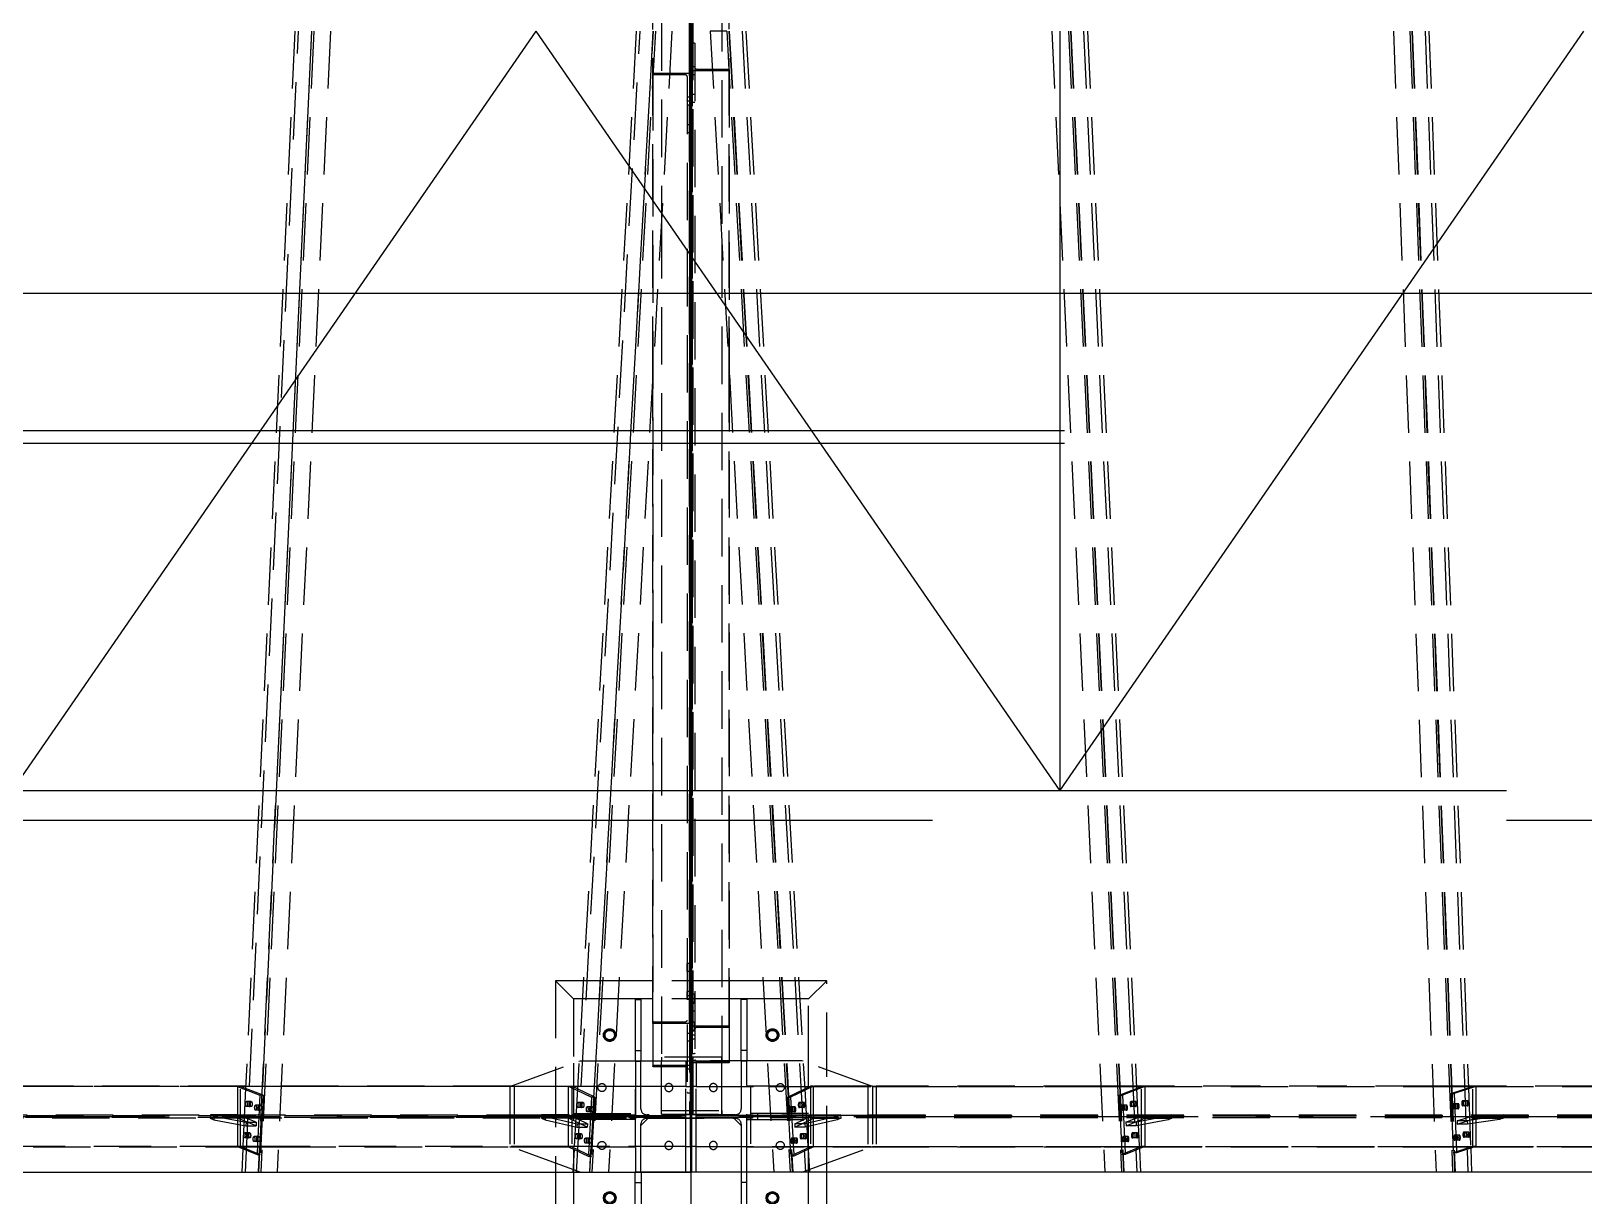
# Model space of a CAD drawing. Header units: millimetres. Extents: x 0 to 42050, y 0 to 29700.
# Drawn here: x 36030.6 to 36459.9, y 21353 to 21675 of the extents above; entities that cross this region are included whole.
import ezdxf

# ---------------------------------------------------------------- set-up
doc = ezdxf.new("R2010")
doc.units = ezdxf.units.MM
doc.header["$LTSCALE"] = 50
for name, pattern in [('CENTER2', [28.575, 19.05, -3.175, 3.175, -3.175]), ('HIDDEN2', [4.7625, 3.175, -1.5875]), ('PHANTOM2', [31.75, 15.875, -3.175, 3.175, -3.175, 3.175, -3.175])]:
    doc.linetypes.add(name, pattern=pattern)
for name, color, linetype in [('ESTRUTURA EXISTENTE', 7, 'Continuous'), ('EXISTENTE', 8, 'PHANTOM2'), ('SDM', 7, 'Continuous'), ('TC1', 8, 'CENTER2'), ('TDM', 2, 'Continuous'), ('TR', 7, 'Continuous')]:
    doc.layers.add(name, color=color, linetype=linetype)
doc.layers.add('HIDDEN', color=8, linetype='HIDDEN2', transparency=0.4)

# ---------------------------------------------------------------- blocks, each defined once
blk = doc.blocks.new('A$C0860f657')
at = {"layer": 'HIDDEN'}
for p, q in [((-8755.3, 3589.7), (-8755.3, -2400.4)), ((-8753.6, 3576.2), (-8753.6, -2383.9)), ((-8747.4, -2400.4), (-8747.4, 3589.7)), ((-8746, -2398.9), (-8746, 3591.2)), ((-8755.3, -2148.4), (-8755.3, 3530.5)), ((-8747.4, -2232.3), (-8747.4, 3446.5)), ((-8645.8, -353), (-8645.8, 3346.5)), ((-8856.9, -353.1), (-8856.9, 1542.6)), ((-8666.3, 1173.4), (-8666.3, 15.9)), ((-8833.3, 1119.6), (-8833.3, 69.8)), ((-9983.4, -2559.3), (-9836.6, 594.7)), ((-9847, 594.7), (-9983, -2327.5)), ((-9801.1, 594.7), (-9947.9, -2559.3)), ((-9946.7, -2559.3), (-9799.9, 594.7)), ((-9794.4, 594.7), (-9941.2, -2559.3)), ((-9748.6, 594.7), (-9895.4, -2559.3)), ((-9068, -2559.3), (-8892.3, 594.7)), ((-8902.7, 594.7), (-9065.5, -2329.1)), ((-8856.8, 594.7), (-9032.5, -2559.3)), ((-9031.3, -2559.3), (-8855.6, 594.7)), ((-8849.9, 594.7), (-9025.6, -2559.3)), ((-8804.1, 594.7), (-8979.7, -2559.3)), ((-8747.4, 562.6), (-8744.2, 562.6)), ((-8741, 560.1), (-8741, -2247.3)), ((-8652.7, 594.7), (-8698.5, 594.7)), ((-8698.5, 594.7), (-8522.9, -2559.3)), ((-8652.7, 594.7), (-8477.1, -2559.3)), ((-8647, 594.7), (-8471.4, -2559.3)), ((-8645.8, 594.7), (-8470.1, -2559.3)), ((-8610.3, 594.7), (-8434.7, -2559.3)), ((-8600, 594.7), (-8437.1, -2329.1)), ((-7754.1, 594.7), (-7607.2, -2559.3)), ((-7708.2, 594.7), (-7561.4, -2559.3)), ((-7702.7, 594.7), (-7555.9, -2559.3)), ((-7701.5, 594.7), (-7554.7, -2559.3)), ((-7666, 594.7), (-7519.2, -2559.3)), ((-7655.7, 594.7), (-7519.6, -2327.5)), ((-6809.7, 594.7), (-6691.6, -2559.3)), ((-6763.9, 594.7), (-6645.8, -2559.3)), ((-6758.6, 594.7), (-6640.4, -2559.3)), ((-6757.3, 594.7), (-6639.2, -2559.3)), ((-6721.9, 594.7), (-6603.7, -2559.3)), ((-6711.5, 594.7), (-6602.1, -2326.1)), ((-8856.9, 478.7), (-8856.9, -2145.9)), ((-8856.9, 478.7), (-8755.3, 478.7)), ((-8768.1, 473.8), (-8853.7, 473.8)), ((-8741, 496.1), (-8755.3, 496.1)), ((-8741, 474.1), (-8755.3, 474.1)), ((-8645.8, 484.7), (-8747.4, 484.7)), ((-8734.6, 489.6), (-8649, 489.6)), ((-8645.8, 487.2), (-8645.8, -353.1)), ((-8761.7, 468.8), (-8761.7, -2338.6)), ((-8747.4, 412.2), (-8761.7, 412.2)), ((-8747.4, 390.2), (-8761.7, 390.2)), ((-8755.3, 400.8), (-8758.5, 400.8)), ((-8747.4, 423.7), (-8755.3, 423.7)), ((-8741, 419), (-8755.3, 419)), ((-8741, 397), (-8755.3, 397)), ((-8747.4, 335.1), (-8761.7, 335.1)), ((-8747.4, 313.1), (-8761.7, 313.1)), ((-8755.3, 279.9), (-8747.4, 279.9)), ((-8747.4, 231.3), (-8755.3, 231.3)), ((-8755.3, 215.7), (-8747.4, 215.7)), ((-8755.3, 118.1), (-8747.4, 118.1)), ((-8833.3, 69.8), (-8833.3, -2241.3)), ((-8755.3, 53.9), (-8747.4, 53.9)), ((-8666.3, 15.9), (-8666.3, -2249.8)), ((-8666.3, 15.9), (-8666.3, -2241.3)), ((-8856.9, -2148.4), (-8856.9, -353.1)), ((-8645.8, -2154.4), (-8645.8, -353)), ((-8645.8, -353.1), (-8645.8, -2154.4)), ((-8755.3, -1723.6), (-8747.4, -1723.6)), ((-8755.3, -1787.9), (-8747.4, -1787.9)), ((-8755.3, -1832.4), (-8747.4, -1832.4)), ((-8755.3, -1885.4), (-8747.4, -1885.4)), ((-8755.3, -1896.6), (-8747.4, -1896.6)), ((-8747.4, -1901), (-8755.3, -1901)), ((-8755.3, -1949.6), (-8747.4, -1949.6)), ((-8755.3, -1982.8), (-8761.7, -1982.8)), ((-8755.3, -2004.8), (-8761.7, -2004.8)), ((-8747.4, -1982.8), (-8755.3, -1982.8)), ((-8755.3, -1994.2), (-8747.4, -1994.2)), ((-8747.4, -2004.8), (-8755.3, -2004.8)), ((-8755.3, -2016.2), (-8747.4, -2016.2)), ((-9126.3, -2030.3), (-9076.3, -2080.3)), ((-9048.9, -2030.3), (-9126.3, -2030.3)), ((-9126.3, -2030.3), (-9126.3, -2276.4)), ((-8950.3, -2030.3), (-9048.9, -2030.3)), ((-8856.9, -2030.3), (-8950.3, -2030.3)), ((-8645.8, -2030.3), (-8856.9, -2030.3)), ((-8755.3, -2059.9), (-8761.7, -2059.9)), ((-8755.3, -2058.4), (-8747.4, -2058.4)), ((-8747.4, -2059.9), (-8755.3, -2059.9)), ((-8552.4, -2030.3), (-8645.8, -2030.3)), ((-8453.8, -2030.3), (-8552.4, -2030.3)), ((-8376.3, -2030.3), (-8453.8, -2030.3)), ((-8426.3, -2080.3), (-8376.3, -2030.3)), ((-8376.3, -2276.4), (-8376.3, -2030.3)), ((-9076.3, -2080.3), (-9076.3, -2258.1)), ((-9051.7, -2080.3), (-9076.3, -2080.3)), ((-8953.1, -2080.3), (-9051.7, -2080.3)), ((-8856.9, -2080.3), (-8953.1, -2080.3)), ((-8905.6, -2081.8), (-8889.7, -2081.8)), ((-8905.6, -2081.8), (-8905.6, -2222.8)), ((-8889.7, -2222.8), (-8889.7, -2081.8)), ((-8645.8, -2080.3), (-8856.9, -2080.3)), ((-8755.3, -2081.9), (-8761.7, -2081.9)), ((-8758.5, -2070.5), (-8755.3, -2070.5)), ((-8747.4, -2066.7), (-8755.3, -2066.7)), ((-8747.4, -2081.9), (-8755.3, -2081.9)), ((-8747.4, -2088.7), (-8755.3, -2088.7)), ((-8755.3, -2091.6), (-8741, -2091.6)), ((-8755.3, -2093.4), (-8747.4, -2093.4)), ((-8747.4, -2066.7), (-8741, -2066.7)), ((-8747.4, -2088.7), (-8741, -2088.7)), ((-8549.6, -2080.3), (-8645.8, -2080.3)), ((-8597.1, -2081.8), (-8613, -2081.8)), ((-8613, -2222.8), (-8613, -2081.8)), ((-8597.1, -2081.8), (-8597.1, -2222.8)), ((-8451, -2080.3), (-8549.6, -2080.3)), ((-8426.3, -2080.3), (-8451, -2080.3)), ((-8426.3, -2258.1), (-8426.3, -2080.3)), ((-8856.9, -2148.4), (-8856.9, -2145.9)), ((-8853.7, -2143.5), (-8833.3, -2143.5)), ((-8833.3, -2143.5), (-8768.1, -2143.5)), ((-8755.3, -2113.6), (-8741, -2113.6)), ((-8747.4, -2143.8), (-8755.3, -2143.8)), ((-8747.4, -2143.8), (-8741, -2143.8)), ((-8833.3, -2148.4), (-8856.9, -2148.4)), ((-8856.9, -2148.4), (-8856.9, -2251.3)), ((-8755.3, -2148.4), (-8833.3, -2148.4)), ((-8747.4, -2175.5), (-8761.7, -2175.5)), ((-8747.4, -2165.8), (-8755.3, -2165.8)), ((-8755.3, -2168.7), (-8741, -2168.7)), ((-8747.4, -2154.4), (-8666.3, -2154.4)), ((-8747.4, -2165.8), (-8741, -2165.8)), ((-8747.4, -2179.3), (-8744.2, -2179.3)), ((-8666.3, -2159.3), (-8734.6, -2159.3)), ((-8666.3, -2154.4), (-8645.8, -2154.4)), ((-8649, -2159.3), (-8666.3, -2159.3)), ((-8645.8, -2154.4), (-8645.8, -2156.9)), ((-8645.8, -2156.9), (-8645.8, -2251.3)), ((-8905.6, -2222.8), (-8889.7, -2222.8)), ((-8905.6, -2222.8), (-8905.6, -2251.3)), ((-8889.7, -2251.3), (-8889.7, -2222.8)), ((-8747.4, -2197.5), (-8761.7, -2197.5)), ((-8755.3, -2190.7), (-8741, -2190.7)), ((-8755.3, -2208.7), (-8747.4, -2208.7)), ((-8744.2, -2232.3), (-8747.4, -2232.3)), ((-8597.1, -2222.8), (-8613, -2222.8)), ((-8613, -2251.3), (-8613, -2222.8)), ((-8597.1, -2222.8), (-8597.1, -2251.3)), ((-9252.8, -2322.8), (-9061.2, -2252.6)), ((-9076.3, -2258.1), (-9076.3, -2559.3)), ((-9061.2, -2252.6), (-9057.8, -2251.3)), ((-9057.8, -2251.3), (-8962.6, -2251.3)), ((-8962.6, -2251.3), (-8752.8, -2251.3)), ((-8905.6, -2251.3), (-8905.6, -2252.8)), ((-8905.6, -2252.8), (-8889.7, -2252.8)), ((-8905.3, -2252.8), (-8905.3, -2557.8)), ((-8889.9, -2252.8), (-8905.3, -2252.8)), ((-8889.9, -2384.3), (-8889.9, -2252.8)), ((-8889.7, -2252.8), (-8889.7, -2251.3)), ((-8856.9, -2251.3), (-8856.9, -2265.7)), ((-8856.9, -2263.2), (-8755.3, -2263.2)), ((-8768.1, -2268.1), (-8853.7, -2268.1)), ((-8666.3, -2241.3), (-8833.3, -2241.3)), ((-8833.3, -2241.3), (-8833.3, -2251.3)), ((-8833.3, -2251.3), (-8833.3, -2251.3)), ((-8833.3, -2251.3), (-8666.3, -2251.3)), ((-8833.3, -2398.9), (-8833.3, -2251.3)), ((-8765.5, -2251.3), (-8752.8, -2251.3)), ((-8765.5, -2251.3), (-8765.5, -2322.8)), ((-8747.4, -2252.6), (-8761.7, -2252.6)), ((-8747.4, -2274.6), (-8761.7, -2274.6)), ((-8753.6, -2251.3), (-8753.6, -2251.3)), ((-8752.8, -2322.8), (-8752.8, -2251.3)), ((-8749.8, -2251.3), (-8752.8, -2251.3)), ((-8737.1, -2251.3), (-8749.8, -2251.3)), ((-8749.8, -2322.8), (-8749.8, -2251.3)), ((-8540, -2251.3), (-8749.8, -2251.3)), ((-8645.8, -2257.1), (-8747.4, -2257.1)), ((-8746, -2251.3), (-8746, -2251.3)), ((-8746, -2251.3), (-8746, -2251.3)), ((-8737.1, -2251.3), (-8737.1, -2322.8)), ((-8734.6, -2252.2), (-8649, -2252.2)), ((-8666.3, -2251.3), (-8666.3, -2241.3)), ((-8666.3, -2251.3), (-8666.3, -2249.8)), ((-8666.3, -2398.9), (-8666.3, -2251.3)), ((-8645.8, -2251.3), (-8645.8, -2257.1)), ((-8613, -2252.8), (-8613, -2251.3)), ((-8612.7, -2252.8), (-8613, -2252.8)), ((-8597.3, -2252.8), (-8612.7, -2252.8)), ((-8612.7, -2252.8), (-8612.7, -2384.3)), ((-8597.3, -2557.8), (-8597.3, -2252.8)), ((-8597.1, -2252.8), (-8597.3, -2252.8)), ((-8597.1, -2251.3), (-8597.1, -2252.8)), ((-8444.8, -2251.3), (-8540, -2251.3)), ((-8441.4, -2252.6), (-8444.8, -2251.3)), ((-8444.8, -2251.3), (-8444.8, -2251.3)), ((-8249.8, -2322.8), (-8441.4, -2252.6)), ((-8426.3, -2559.3), (-8426.3, -2258.1)), ((-9126.3, -2276.4), (-9126.3, -2534.2)), ((-8376.3, -2534.2), (-8376.3, -2276.4)), ((-10005.6, -2322.8), (-10802.2, -2322.8)), ((-10005.6, -2322.8), (-10802.2, -2322.8)), ((-9982.7, -2321.8), (-10802.1, -2321.8)), ((-10802.1, -2321.8), (-9982.7, -2321.8)), ((-10005.6, -2322), (-10005.6, -2400.7)), ((-9996.7, -2322), (-10005.6, -2322)), ((-10005.6, -2322), (-9943.7, -2346.7)), ((-9994.8, -2322.8), (-10005.6, -2322.8)), ((-9983, -2327.5), (-9996.7, -2322)), ((-9996.7, -2488.6), (-9996.7, -2322)), ((-9982.8, -2322.8), (-9994.8, -2322.8)), ((-9982.8, -2322.8), (-9994.8, -2322.8)), ((-9983, -2327.5), (-9990.8, -2494.5)), ((-9934.8, -2346.7), (-9983, -2327.5)), ((-9884.4, -2322.8), (-9982.8, -2322.8)), ((-9982.7, -2321.8), (-9884.3, -2321.8)), ((-9943.7, -2346.7), (-9951.3, -2510.2)), ((-9934.8, -2346.7), (-9943.7, -2346.7)), ((-9934.8, -2346.7), (-9942.4, -2510.2)), ((-9934.8, -2346.7), (-9934.8, -2346.7)), ((-9090, -2322.8), (-9884.4, -2322.8)), ((-9252.8, -2322.8), (-9884.4, -2322.8)), ((-9250.1, -2321.8), (-9884.3, -2321.8)), ((-9884.3, -2321.8), (-9252.8, -2321.8)), ((-9252.8, -2321.8), (-9252.8, -2322.8)), ((-9252.8, -2321.8), (-8905.3, -2321.8)), ((-9252.8, -2322.8), (-9252.8, -2322.8)), ((-9252.8, -2322.8), (-9252.8, -2322.8)), ((-9252.8, -2322.8), (-9252.8, -2487.8)), ((-9240.1, -2322.8), (-9240.1, -2487.8)), ((-9090, -2321.7), (-9081, -2321.7)), ((-9090, -2321.7), (-9026.4, -2352)), ((-9090, -2400.7), (-9090, -2321.7)), ((-9078.8, -2322.8), (-9090, -2322.8)), ((-9065.5, -2329.1), (-9081, -2321.7)), ((-9081, -2321.7), (-9081, -2488.9)), ((-9065.2, -2322.8), (-9078.8, -2322.8)), ((-9065.5, -2329.1), (-9074.8, -2496.1)), ((-9017.5, -2352), (-9065.5, -2329.1)), ((-8966.6, -2322.8), (-9065.2, -2322.8)), ((-9026.4, -2352), (-9035.5, -2514.9)), ((-9017.5, -2352), (-9026.6, -2514.9)), ((-9017.5, -2352), (-9026.4, -2352)), ((-9017.5, -2352), (-9017.5, -2352)), ((-8765.5, -2322.8), (-8966.6, -2322.8)), ((-8905.3, -2488.8), (-8905.3, -2321.8)), ((-8765.5, -2322.8), (-8752.8, -2322.8)), ((-8765.5, -2487.8), (-8765.5, -2322.8)), ((-8765.5, -2487.8), (-8765.5, -2322.8)), ((-8755.3, -2341.1), (-8758.5, -2341.1)), ((-8752.8, -2487.8), (-8752.8, -2322.8)), ((-8737.1, -2322.8), (-8749.8, -2322.8)), ((-8749.8, -2487.8), (-8749.8, -2322.8)), ((-8737.1, -2487.8), (-8737.1, -2322.8)), ((-8737.1, -2487.8), (-8737.1, -2322.8)), ((-8737.1, -2322.8), (-8536.1, -2322.8)), ((-8252.5, -2321.8), (-8597.3, -2321.8)), ((-8587.3, -2321.8), (-8587.3, -2488.8)), ((-8536.1, -2322.8), (-8437.5, -2322.8)), ((-8485.1, -2352), (-8437.1, -2329.1)), ((-8485.1, -2352), (-8476.2, -2352)), ((-8485.1, -2352), (-8485.1, -2352)), ((-8485.1, -2352), (-8476.1, -2514.9)), ((-8412.7, -2321.7), (-8476.2, -2352)), ((-8476.2, -2352), (-8467.1, -2514.9)), ((-8437.5, -2322.8), (-8423.9, -2322.8)), ((-8437.1, -2329.1), (-8421.6, -2321.7)), ((-8437.1, -2329.1), (-8427.8, -2496.1)), ((-8423.9, -2322.8), (-8412.7, -2322.8)), ((-8412.7, -2321.7), (-8421.6, -2321.7)), ((-8421.6, -2321.7), (-8421.6, -2488.9)), ((-8412.7, -2400.7), (-8412.7, -2321.7)), ((-8412.7, -2322.8), (-7618.3, -2322.8)), ((-8262.5, -2322.8), (-8262.5, -2487.8)), ((-8249.8, -2321.8), (-8252.5, -2321.8)), ((-8249.8, -2321.8), (-8239.8, -2321.8)), ((-8249.8, -2322.8), (-8249.8, -2321.8)), ((-8249.8, -2322.8), (-8249.8, -2322.8)), ((-8249.8, -2322.8), (-7618.3, -2322.8)), ((-8249.8, -2322.8), (-8249.8, -2487.8)), ((-8239.8, -2321.8), (-8239.8, -2322.8)), ((-7618.3, -2321.8), (-8239.8, -2321.8)), ((-8239.8, -2322.8), (-8239.8, -2487.8)), ((-7519.9, -2321.8), (-7618.3, -2321.8)), ((-7618.3, -2322.8), (-7519.9, -2322.8)), ((-7567.9, -2346.7), (-7519.6, -2327.5)), ((-7567.9, -2346.7), (-7558.9, -2346.7)), ((-7567.9, -2346.7), (-7567.9, -2346.7)), ((-7567.9, -2346.7), (-7560.2, -2510.2)), ((-7497, -2322), (-7558.9, -2346.7)), ((-7558.9, -2346.7), (-7551.3, -2510.2)), ((-6700.5, -2321.8), (-7519.9, -2321.8)), ((-7519.9, -2322.8), (-7507.8, -2322.8)), ((-7519.9, -2322.8), (-7507.8, -2322.8)), ((-7519.6, -2327.5), (-7505.9, -2322)), ((-7519.6, -2327.5), (-7511.9, -2494.5)), ((-7507.8, -2322.8), (-7497, -2322.8)), ((-7505.9, -2322), (-7497, -2322)), ((-7505.9, -2488.6), (-7505.9, -2322)), ((-7497, -2322), (-7497, -2400.7)), ((-7497, -2322.8), (-6700.4, -2322.8)), ((-7497, -2322.8), (-6700.4, -2322.8)), ((-6602.3, -2321.8), (-6700.5, -2321.8)), ((-6700.4, -2322.8), (-6602.2, -2322.8)), ((-6650.5, -2341.6), (-6602.1, -2326.1)), ((-6650.5, -2341.6), (-6641.5, -2341.6)), ((-6650.5, -2341.6), (-6650.5, -2341.6)), ((-6650.5, -2341.6), (-6644.3, -2505.6)), ((-6581.3, -2322.3), (-6641.5, -2341.6)), ((-6641.5, -2341.6), (-6635.4, -2505.6)), ((-5782.7, -2321.8), (-6602.3, -2321.8)), ((-6602.2, -2322.8), (-6591.8, -2322.8)), ((-6602.2, -2322.8), (-6591.8, -2322.8)), ((-6602.1, -2326.1), (-6590.3, -2322.3)), ((-6602.1, -2326.1), (-6595.9, -2493)), ((-6591.8, -2322.8), (-6581.3, -2322.8)), ((-6590.3, -2322.3), (-6581.3, -2322.3)), ((-6590.3, -2488.3), (-6590.3, -2322.3)), ((-6581.3, -2322.3), (-6581.3, -2400.6)), ((-6581.3, -2322.8), (-5782.6, -2322.8)), ((-6581.3, -2322.8), (-5782.6, -2322.8)), ((-20591.1, -2402.2), (-8765.5, -2402.2)), ((-8920.3, -2401.5), (-20280.8, -2401.5)), ((-10080.4, -2400.7), (-10080.8, -2409.9)), ((-10080.4, -2400.7), (-10070.2, -2404.7)), ((-10005.2, -2400.7), (-10080.4, -2400.7)), ((-10005.2, -2400.7), (-10005.6, -2410.1)), ((-10005.6, -2400.7), (-10005.6, -2426.3)), ((-9953.6, -2421.3), (-10005.2, -2400.7)), ((-9972, -2364), (-9980.9, -2364)), ((-9972, -2378), (-9980.9, -2378)), ((-9967.2, -2364), (-9972, -2364)), ((-9967.2, -2378), (-9972, -2378)), ((-9946.6, -2374.1), (-9955.5, -2374.1)), ((-9946.6, -2388.1), (-9955.5, -2388.1)), ((-9941.8, -2374.1), (-9946.6, -2374.1)), ((-9941.8, -2388.1), (-9946.6, -2388.1)), ((-9240.1, -2402.1), (-8970, -2402.1)), ((-9164.6, -2400.7), (-9165.1, -2410)), ((-9164.6, -2400.7), (-9154.5, -2405.6)), ((-9089.4, -2400.7), (-9164.6, -2400.7)), ((-9089.4, -2400.7), (-9090, -2410.1)), ((-9090, -2429.5), (-9090, -2400.7)), ((-9038, -2425.3), (-9089.4, -2400.7)), ((-9076.3, -2397.4), (-8905.3, -2397.4)), ((-9054.9, -2366.4), (-9063.8, -2366.4)), ((-9054.9, -2380.4), (-9063.8, -2380.4)), ((-9050.1, -2366.4), (-9054.9, -2366.4)), ((-9050.1, -2380.4), (-9054.9, -2380.4)), ((-9029.6, -2378.5), (-9038.5, -2378.5)), ((-9029.6, -2392.5), (-9038.5, -2392.5)), ((-9024.8, -2378.5), (-9029.6, -2378.5)), ((-9024.8, -2392.5), (-9029.6, -2392.5)), ((-8970, -2402.1), (-8970, -2408.5)), ((-8970, -2402.2), (-8765.5, -2402.2)), ((-8935.3, -2397.4), (-8935.3, -2413.3)), ((-8913.2, -2401.5), (-8920.3, -2401.5)), ((-8920.3, -2401.5), (-8920.3, -2409.1)), ((-8905.3, -2401.5), (-8913.2, -2401.5)), ((-8628.8, -2400.4), (-8873.8, -2400.4)), ((-8833.3, -2388.9), (-8666.3, -2388.9)), ((-8833.3, -2398.9), (-8666.3, -2398.9)), ((-8747.4, -2400.4), (-8755.3, -2400.4)), ((-8753.6, -2383.9), (-8753.6, -2391)), ((-8746, -2383.9), (-8753.6, -2383.9)), ((-8753.6, -2391), (-8753.6, -2398.9)), ((-8746, -2391), (-8746, -2383.9)), ((-8746, -2398.9), (-8746, -2391)), ((-8532.6, -2402.2), (-8737.1, -2402.2)), ((-8737.1, -2402.2), (3088.5, -2402.2)), ((-8666.3, -2388.9), (-8666.3, -2398.9)), ((-8426.3, -2397.4), (-8597.3, -2397.4)), ((-8589.4, -2401.5), (-8597.3, -2401.5)), ((-8582.3, -2401.5), (-8589.4, -2401.5)), ((-8582.3, -2409.1), (-8582.3, -2401.5)), ((3088.5, -2401.5), (-8582.3, -2401.5)), ((-8567.3, -2397.4), (-8567.3, -2413.3)), ((-8532.6, -2402.1), (-8532.6, -2408.5)), ((-8262.5, -2402.1), (-8532.6, -2402.1)), ((-8473, -2378.5), (-8477.8, -2378.5)), ((-8473, -2392.5), (-8477.8, -2392.5)), ((-8464.1, -2378.5), (-8473, -2378.5)), ((-8464.1, -2392.5), (-8473, -2392.5)), ((-8464.6, -2425.3), (-8413.2, -2400.7)), ((-8447.7, -2366.4), (-8452.5, -2366.4)), ((-8447.7, -2380.4), (-8452.5, -2380.4)), ((-8438.8, -2366.4), (-8447.7, -2366.4)), ((-8438.8, -2380.4), (-8447.7, -2380.4)), ((-8413.2, -2400.7), (-8338, -2400.7)), ((-8413.2, -2400.7), (-8412.7, -2410.1)), ((-8412.7, -2429.5), (-8412.7, -2400.7)), ((-8338, -2400.7), (-8348.1, -2405.6)), ((-8338, -2400.7), (-8337.5, -2410)), ((-7556, -2374.1), (-7560.8, -2374.1)), ((-7556, -2388.1), (-7560.8, -2388.1)), ((-7547.1, -2374.1), (-7556, -2374.1)), ((-7547.1, -2388.1), (-7556, -2388.1)), ((-7549, -2421.3), (-7497.4, -2400.7)), ((-7530.6, -2364), (-7535.4, -2364)), ((-7530.6, -2378), (-7535.4, -2378)), ((-7521.7, -2364), (-7530.6, -2364)), ((-7521.7, -2378), (-7530.6, -2378)), ((-7497.4, -2400.7), (-7422.3, -2400.7)), ((-7497.4, -2400.7), (-7497, -2410.1)), ((-7497, -2400.7), (-7497, -2426.3)), ((-7422.3, -2400.7), (-7432.4, -2404.7)), ((-7422.3, -2400.7), (-7421.8, -2409.9)), ((-6639, -2369.9), (-6643.7, -2369.9)), ((-6639, -2383.9), (-6643.7, -2383.9)), ((-6630, -2369.9), (-6639, -2369.9)), ((-6630, -2383.9), (-6639, -2383.9)), ((-6633.5, -2417.2), (-6581.7, -2400.6)), ((-6613.5, -2361.7), (-6618.3, -2361.7)), ((-6613.5, -2375.7), (-6618.3, -2375.7)), ((-6604.6, -2361.7), (-6613.5, -2361.7)), ((-6604.6, -2375.7), (-6613.5, -2375.7)), ((-6516.7, -2403.9), (-6605.3, -2417.2)), ((-6581.7, -2400.6), (-6506.5, -2400.6)), ((-6581.7, -2400.6), (-6581.3, -2410.1)), ((-6581.3, -2400.6), (-6581.3, -2423.1)), ((-6506.5, -2400.6), (-6516.7, -2403.9)), ((-6516.7, -2403.9), (-6516.3, -2413.4)), ((-6506.5, -2400.6), (-6506.2, -2409.8)), ((-8765.5, -2408.4), (-20591.1, -2408.4)), ((-20280.8, -2409.1), (-8920.3, -2409.1)), ((-10080.8, -2409.9), (-10080.8, -2410.1)), ((-10080.8, -2410.1), (-10070.7, -2414.1)), ((-10080.8, -2410.1), (-10080.8, -2410.1)), ((-10005.6, -2410.1), (-10080.8, -2410.1)), ((-10070.2, -2404.7), (-10070.7, -2414.1)), ((-10070.7, -2414.1), (-9982.2, -2430.7)), ((-10070.2, -2404.7), (-9981.8, -2421.3)), ((-9954, -2430.7), (-10005.6, -2410.1)), ((-10005.6, -2426.3), (-10005.6, -2488.6)), ((-9981.8, -2421.3), (-9982.2, -2430.7)), ((-9982.2, -2430.7), (-9954, -2430.7)), ((-9981.8, -2421.3), (-9953.6, -2421.3)), ((-9953.6, -2421.3), (-9954, -2430.7)), ((-8970, -2408.5), (-9240.1, -2408.5)), ((-9165.1, -2410), (-9165.1, -2410.1)), ((-9165.1, -2410.1), (-9155, -2414.9)), ((-9165.1, -2410.1), (-9165.1, -2410.1)), ((-9090, -2410.1), (-9165.1, -2410.1)), ((-9154.5, -2405.6), (-9155, -2414.9)), ((-9155, -2414.9), (-9066.8, -2434.6)), ((-9154.5, -2405.6), (-9066.2, -2425.3)), ((-9038.6, -2434.6), (-9090, -2410.1)), ((-9090, -2488.9), (-9090, -2429.5)), ((-8905.3, -2413.3), (-9076.3, -2413.3)), ((-9066.2, -2425.3), (-9066.8, -2434.6)), ((-9066.8, -2434.6), (-9038.6, -2434.6)), ((-9066.2, -2425.3), (-9038, -2425.3)), ((-9038, -2425.3), (-9038.6, -2434.6)), ((-8920.3, -2409.1), (-8913.2, -2409.1)), ((-8913.2, -2409.1), (-8905.3, -2409.1)), ((-8869.9, -2410.3), (-8889.9, -2430.3)), ((-8889.9, -2557.8), (-8889.9, -2426.4)), ((-8873.8, -2410.3), (-8628.8, -2410.3)), ((-8632.7, -2410.3), (-8869.9, -2410.3)), ((3088.5, -2408.4), (-8737.1, -2408.4)), ((-8612.7, -2430.3), (-8632.7, -2410.3)), ((-8612.7, -2426.4), (-8612.7, -2557.8)), ((-8597.3, -2409.1), (-8589.4, -2409.1)), ((3088.5, -2409.1), (-8597.3, -2409.1)), ((-8597.3, -2413.3), (-8426.3, -2413.3)), ((-8589.4, -2409.1), (-8582.3, -2409.1)), ((-8532.6, -2408.5), (-8262.5, -2408.5)), ((-8464.6, -2425.3), (-8464.1, -2434.6)), ((-8436.4, -2425.3), (-8464.6, -2425.3)), ((-8464.1, -2434.6), (-8412.7, -2410.1)), ((-8435.9, -2434.6), (-8464.1, -2434.6)), ((-8348.1, -2405.6), (-8436.4, -2425.3)), ((-8436.4, -2425.3), (-8435.9, -2434.6)), ((-8347.6, -2414.9), (-8435.9, -2434.6)), ((-8412.7, -2410.1), (-8337.5, -2410.1)), ((-8412.7, -2488.9), (-8412.7, -2429.5)), ((-8348.1, -2405.6), (-8347.6, -2414.9)), ((-8337.5, -2410.1), (-8347.6, -2414.9)), ((-8337.5, -2410), (-8337.5, -2410.1)), ((-8337.5, -2410.1), (-8337.5, -2410.1)), ((-7549, -2421.3), (-7548.6, -2430.7)), ((-7520.8, -2421.3), (-7549, -2421.3)), ((-7548.6, -2430.7), (-7497, -2410.1)), ((-7520.4, -2430.7), (-7548.6, -2430.7)), ((-7432.4, -2404.7), (-7520.8, -2421.3)), ((-7520.8, -2421.3), (-7520.4, -2430.7)), ((-7432, -2414.1), (-7520.4, -2430.7)), ((-7497, -2410.1), (-7421.8, -2410.1)), ((-7497, -2426.3), (-7497, -2488.6)), ((-7432.4, -2404.7), (-7432, -2414.1)), ((-7421.8, -2410.1), (-7432, -2414.1)), ((-7421.8, -2409.9), (-7421.8, -2410.1)), ((-7421.8, -2410.1), (-7421.8, -2410.1)), ((-6633.5, -2417.2), (-6633.1, -2426.7)), ((-6605.3, -2417.2), (-6633.5, -2417.2)), ((-6633.1, -2426.7), (-6581.3, -2410.1)), ((-6604.9, -2426.7), (-6633.1, -2426.7)), ((-6605.3, -2417.2), (-6604.9, -2426.7)), ((-6516.3, -2413.4), (-6604.9, -2426.7)), ((-6581.3, -2410.1), (-6506.2, -2410.1)), ((-6581.3, -2423.1), (-6581.3, -2488.3)), ((-6506.2, -2410.1), (-6516.3, -2413.4)), ((-6506.2, -2409.8), (-6506.2, -2410.1)), ((-6506.2, -2410.1), (-6506.2, -2410.1)), ((-10005.6, -2487.8), (-10808.4, -2487.8)), ((-10808.4, -2488.8), (-10005, -2488.8)), ((-9892.1, -2487.8), (-10005.6, -2487.8)), ((-10005.6, -2488.6), (-9951.3, -2510.2)), ((-10005.6, -2488.6), (-9996.7, -2488.6)), ((-10005, -2488.8), (-9892.1, -2488.8)), ((-9996.7, -2488.6), (-9942.4, -2510.2)), ((-9976, -2450.7), (-9985, -2450.7)), ((-9976, -2464.7), (-9985, -2464.7)), ((-9971.3, -2450.7), (-9976, -2450.7)), ((-9971.3, -2464.7), (-9976, -2464.7)), ((-9950.6, -2460.8), (-9959.6, -2460.8)), ((-9950.6, -2474.8), (-9959.6, -2474.8)), ((-9945.9, -2460.8), (-9950.6, -2460.8)), ((-9945.9, -2474.8), (-9950.6, -2474.8)), ((-9090, -2487.8), (-9892.1, -2487.8)), ((-9892.1, -2488.8), (-9252.8, -2488.8)), ((-9077.9, -2551.9), (-9252.8, -2487.8)), ((-9252.8, -2487.8), (-9252.8, -2487.8)), ((-9252.8, -2487.8), (-9252.8, -2487.8)), ((-9252.8, -2487.8), (-9252.8, -2487.8)), ((-9252.8, -2487.8), (-9252.8, -2488.8)), ((-9252.8, -2488.8), (-9250.1, -2488.8)), ((-9250.1, -2488.8), (-8905.3, -2488.8)), ((-8975.8, -2487.8), (-9090, -2487.8)), ((-9090, -2488.9), (-9035.5, -2514.9)), ((-9081, -2488.9), (-9090, -2488.9)), ((-9081, -2488.9), (-9026.6, -2514.9)), ((-9059.7, -2452.8), (-9068.6, -2452.8)), ((-9059.7, -2466.8), (-9068.6, -2466.8)), ((-9054.9, -2452.8), (-9059.7, -2452.8)), ((-9054.9, -2466.8), (-9059.7, -2466.8)), ((-9034.4, -2464.9), (-9043.4, -2464.9)), ((-9034.4, -2478.9), (-9043.4, -2478.9)), ((-9029.7, -2464.9), (-9034.4, -2464.9)), ((-9029.7, -2478.9), (-9034.4, -2478.9)), ((-8765.5, -2487.8), (-8975.8, -2487.8)), ((-8765.5, -2487.8), (-8752.8, -2487.8)), ((-8765.5, -2559.3), (-8765.5, -2487.8)), ((-8752.8, -2487.8), (-8752.8, -2559.3)), ((-8737.1, -2487.8), (-8749.8, -2487.8)), ((-8749.8, -2487.8), (-8749.8, -2559.3)), ((-8737.1, -2559.3), (-8737.1, -2487.8)), ((-8737.1, -2487.8), (-8526.9, -2487.8)), ((-8587.3, -2488.8), (-8597.3, -2488.8)), ((-8597.3, -2488.8), (-8249.8, -2488.8)), ((-8526.9, -2487.8), (-8412.7, -2487.8)), ((-8421.6, -2488.9), (-8476.1, -2514.9)), ((-8468.2, -2464.9), (-8473, -2464.9)), ((-8468.2, -2478.9), (-8473, -2478.9)), ((-8459.3, -2464.9), (-8468.2, -2464.9)), ((-8459.3, -2478.9), (-8468.2, -2478.9)), ((-8412.7, -2488.9), (-8467.1, -2514.9)), ((-8442.9, -2452.8), (-8447.7, -2452.8)), ((-8442.9, -2466.8), (-8447.7, -2466.8)), ((-8434, -2452.8), (-8442.9, -2452.8)), ((-8434, -2466.8), (-8442.9, -2466.8)), ((-8424.7, -2551.9), (-8249.8, -2487.8)), ((-8421.6, -2488.9), (-8412.7, -2488.9)), ((-8412.7, -2487.8), (-7610.6, -2487.8)), ((-8252.5, -2488.8), (-7610.5, -2488.8)), ((-8249.8, -2487.8), (-8249.8, -2487.8)), ((-8249.8, -2488.8), (-8249.8, -2487.8)), ((-8239.8, -2488.8), (-8249.8, -2488.8)), ((-8239.8, -2487.8), (-8239.8, -2488.8)), ((-7610.5, -2488.8), (-8239.8, -2488.8)), ((-7610.6, -2487.8), (-7497, -2487.8)), ((-7610.5, -2488.8), (-7497.6, -2488.8)), ((-7505.9, -2488.6), (-7560.2, -2510.2)), ((-7552, -2460.8), (-7556.8, -2460.8)), ((-7552, -2474.8), (-7556.8, -2474.8)), ((-7543.1, -2460.8), (-7552, -2460.8)), ((-7543.1, -2474.8), (-7552, -2474.8)), ((-7497, -2488.6), (-7551.3, -2510.2)), ((-7526.6, -2450.7), (-7531.4, -2450.7)), ((-7526.6, -2464.7), (-7531.4, -2464.7)), ((-7517.7, -2450.7), (-7526.6, -2450.7)), ((-7517.7, -2464.7), (-7526.6, -2464.7)), ((-7497, -2488.6), (-7505.9, -2488.6)), ((-6694.2, -2488.8), (-7497.6, -2488.8)), ((-7497.6, -2488.8), (-6694.2, -2488.8)), ((-7497, -2487.8), (-6694.3, -2487.8)), ((-6694.3, -2487.8), (-6581.3, -2487.8)), ((-6694.2, -2488.8), (-6582.9, -2488.8)), ((-6590.3, -2488.3), (-6644.3, -2505.6)), ((-6635.7, -2456.9), (-6640.5, -2456.9)), ((-6635.7, -2470.9), (-6640.5, -2470.9)), ((-6626.8, -2456.9), (-6635.7, -2456.9)), ((-6626.8, -2470.9), (-6635.7, -2470.9)), ((-6581.3, -2488.3), (-6635.4, -2505.6)), ((-6610.2, -2448.7), (-6615, -2448.7)), ((-6610.2, -2462.7), (-6615, -2462.7)), ((-6601.3, -2448.7), (-6610.2, -2448.7)), ((-6601.3, -2462.7), (-6610.2, -2462.7)), ((-6581.3, -2488.3), (-6590.3, -2488.3)), ((-5777.9, -2488.8), (-6582.9, -2488.8)), ((-6582.9, -2488.8), (-5777.9, -2488.8)), ((-6581.3, -2487.8), (-5778, -2487.8)), ((-9990.8, -2494.5), (-9993.8, -2559.3)), ((-9951.3, -2510.2), (-9942.4, -2510.2)), ((-9942.4, -2510.2), (-9942.4, -2510.2)), ((-9074.8, -2496.1), (-9078.3, -2559.3)), ((-9035.5, -2514.9), (-9026.6, -2514.9)), ((-9026.6, -2514.9), (-9026.6, -2514.9)), ((-8467.1, -2514.9), (-8476.1, -2514.9)), ((-8476.1, -2514.9), (-8476.1, -2514.9)), ((-8427.8, -2496.1), (-8424.3, -2559.3)), ((-7551.3, -2510.2), (-7560.2, -2510.2)), ((-7560.2, -2510.2), (-7560.2, -2510.2)), ((-7511.9, -2494.5), (-7508.9, -2559.3)), ((-6635.4, -2505.6), (-6644.3, -2505.6)), ((-6644.3, -2505.6), (-6644.3, -2505.6)), ((-6595.9, -2493), (-6593.4, -2559.3)), ((-9993.8, -2559.3), (-9941.2, -2559.3)), ((-9941.2, -2559.3), (-9895.4, -2559.3)), ((-9126.3, -2534.2), (-9126.3, -2559.3)), ((-9057.8, -2559.3), (-9077.9, -2551.9)), ((-8905.6, -2559.3), (-8905.6, -2557.8)), ((-8905.6, -2557.8), (-8905.3, -2557.8)), ((-8905.3, -2557.8), (-8889.9, -2557.8)), ((-8889.9, -2557.8), (-8612.7, -2557.8)), ((-8889.7, -2557.8), (-8889.7, -2559.3)), ((-8613, -2557.8), (-8613, -2559.3)), ((-8612.7, -2557.8), (-8597.3, -2557.8)), ((-8597.1, -2557.8), (-8597.3, -2557.8)), ((-8597.1, -2559.3), (-8597.1, -2557.8)), ((-8444.8, -2559.3), (-8424.7, -2551.9)), ((-8376.3, -2559.3), (-8376.3, -2534.2)), ((-7561.4, -2559.3), (-7607.2, -2559.3)), ((-7508.9, -2559.3), (-7561.4, -2559.3)), ((-6645.8, -2559.3), (-6691.6, -2559.3)), ((-6593.4, -2559.3), (-6645.8, -2559.3))]:
    blk.add_line(p, q, dxfattribs=at)
for centre, radius in [((-8976.3, -2180.3), 17.5), ((-8976.3, -2180.3), 16), ((-8976.3, -2180.3), 13), ((-8526.3, -2180.3), 17.5), ((-8526.3, -2180.3), 16), ((-8526.3, -2180.3), 13), ((-8997.8, -2325.3), 11), ((-8504.8, -2325.3), 11), ((-8997.8, -2485.3), 11), ((-8504.8, -2485.3), 11)]:
    blk.add_circle(centre, radius, dxfattribs=at)
for centre, radius, start, end in [((-8812.8, -2325.3), 11, 83.572, 13.1101), ((-8812.8, -2325.3), 11, 13.1366, 166.8634), ((-8812.8, -2325.3), 11, 13.1366, 83.572), ((-8689.8, -2325.3), 11, 83.572, 13.1101), ((-8689.8, -2325.3), 11, 13.1366, 166.8634), ((-8689.8, -2325.3), 11, 13.1366, 83.572), ((-8873.8, -2384.3), 16.1, 180, 270), ((-8628.8, -2384.3), 16.1, 270, 0), ((-8873.8, -2426.4), 16.1, 90, 180), ((-8628.8, -2426.4), 16.1, 360, 90), ((-8812.8, -2485.3), 11, 346.8634, 263.55), ((-8812.8, -2485.3), 11, 193.1366, 346.8634), ((-8812.8, -2485.3), 11, 263.572, 346.8634), ((-8689.8, -2485.3), 11, 346.8634, 263.55), ((-8689.8, -2485.3), 11, 193.1366, 346.8634), ((-8689.8, -2485.3), 11, 263.5721, 346.8634)]:
    blk.add_arc(centre, radius, start, end, dxfattribs=at)
at = {"layer": 'HIDDEN', "extrusion": (0, 0, -1)}
for centre, major_axis, ratio, start_param, end_param in [((-8744.2, 560.1), (3.2, 0), 0.766397, -1.570796, 0), ((-8853.7, 476.2), (-3.2, 0), 0.766397, -1.570796, 0), ((-8649, 487.2), (3.2, 0), 0.766397, -1.570796, 0), ((-8758.5, 403.2), (-3.2, 0), 0.766397, -1.570796, 0), ((-8761.7, -1993.8), (0, 11), 0.000001, -3.380968, 2.902217), ((-8761.7, -2070.9), (0, 11), 0.000001, -3.380968, 2.902217), ((-8758.5, -2072.9), (-3.2, 0), 0.766397, 0.000002, 1.570798), ((-8747.4, -2077.7), (0, 11), 0.000001, -4.648637, 1.634548), ((-8853.7, -2145.9), (-3.2, 0), 0.766397, 0.000002, 1.570798), ((-8747.4, -2154.8), (0, 11), 0.000001, -4.648637, 1.634548), ((-8744.2, -2181.7), (3.2, 0), 0.766397, -1.570796, 0), ((-8649, -2156.9), (3.2, 0), 0.766397, 0.000002, 1.570798), ((-8744.2, -2229.8), (3.2, 0), 0.766397, 0.000002, 1.570798), ((-8853.7, -2265.7), (-3.2, 0), 0.766397, -1.570796, 0), ((-8649, -2254.7), (3.2, 0), 0.766397, -1.570796, 0), ((-8758.5, -2338.6), (-3.2, 0), 0.766397, -1.570796, 0), ((-9972, -2371), (0, 7), 0.3417, -3.00619, 3.276995), ((-9972, -2371), (0, 7), 0.341702, -4.712389, 1.570796), ((-9946.6, -2381.1), (0, 7), 0.3417, -3.00619, 3.276995), ((-9946.6, -2381.1), (0, 7), 0.341702, -4.712389, 1.570796), ((-9054.9, -2373.4), (0, 7), 0.341699, -2.980031, 3.303154), ((-9054.9, -2373.4), (0, 7), 0.341702, -4.712389, 1.570796), ((-9029.6, -2385.5), (0, 7), 0.341699, -2.980031, 3.303154), ((-9029.6, -2385.5), (0, 7), 0.341702, -4.712389, 1.570796), ((-8532.6, -2392.4), (28.7, 0), 0.34202, 1.570779, 1.570796), ((-8477.8, -2385.5), (0, -7), 0.341702, -4.712389, 1.570796), ((-8464.1, -2385.5), (0, 7), 0.341699, -3.303154, 2.980031), ((-8452.5, -2373.4), (0, -7), 0.341702, -4.712389, 1.570796), ((-8438.8, -2373.4), (0, 7), 0.341699, -3.303154, 2.980031), ((-7560.8, -2381.1), (0, -7), 0.341702, -4.712389, 1.570796), ((-7547.1, -2381.1), (0, 7), 0.3417, -3.276995, 3.00619), ((-7535.4, -2371), (0, -7), 0.341702, -4.712389, 1.570796), ((-7521.7, -2371), (0, 7), 0.3417, -3.276995, 3.00619), ((-6643.7, -2376.9), (0, -7), 0.341702, -4.712389, 1.570796), ((-6630, -2376.9), (0, 7), 0.3417, -3.250782, 3.032403), ((-6618.3, -2368.7), (0, -7), 0.341702, -4.712389, 1.570796), ((-6604.6, -2368.7), (0, 7), 0.3417, -3.250782, 3.032403), ((-9976, -2457.7), (0, 7), 0.3417, -3.00619, 3.276995), ((-9976, -2457.7), (0, 7), 0.341702, -4.712389, 1.570796), ((-9950.6, -2467.8), (0, 7), 0.3417, -3.00619, 3.276995), ((-9950.6, -2467.8), (0, 7), 0.341702, -4.712389, 1.570796), ((-9059.7, -2459.8), (0, 7), 0.341699, -2.980031, 3.303154), ((-9059.7, -2459.8), (0, 7), 0.341702, -4.712389, 1.570796), ((-9034.4, -2471.9), (0, 7), 0.341699, -2.980031, 3.303154), ((-9034.4, -2471.9), (0, 7), 0.341702, -4.712389, 1.570796), ((-8473, -2471.9), (0, -7), 0.341702, -4.712389, 1.570796), ((-8459.3, -2471.9), (0, 7), 0.341699, -3.303154, 2.980031), ((-8447.7, -2459.8), (0, -7), 0.341702, -4.712389, 1.570796), ((-8434, -2459.8), (0, 7), 0.341699, -3.303154, 2.980031), ((-7556.8, -2467.8), (0, -7), 0.341702, -4.712389, 1.570796), ((-7543.1, -2467.8), (0, 7), 0.3417, -3.276995, 3.00619), ((-7531.4, -2457.7), (0, -7), 0.341702, -4.712389, 1.570796), ((-7517.7, -2457.7), (0, 7), 0.3417, -3.276995, 3.00619), ((-6640.5, -2463.9), (0, -7), 0.341702, -4.712389, 1.570796), ((-6626.8, -2463.9), (0, 7), 0.3417, -3.250782, 3.032403), ((-6615, -2455.7), (0, -7), 0.341702, -4.712389, 1.570796), ((-6601.3, -2455.7), (0, 7), 0.3417, -3.250782, 3.032403)]:
    blk.add_ellipse(centre, major_axis=major_axis, ratio=ratio, start_param=start_param, end_param=end_param, dxfattribs=at)
at = {"layer": 'HIDDEN'}
for centre, major_axis, ratio, start_param, end_param in [((-8768.1, 468.8), (-6.4, 0), 0.766397, -3.141593, -1.570796), ((-8734.6, 494.5), (6.4, 0), 0.766397, -3.141593, -1.570796), ((-8755.3, -1993.8), (0, 11), 0.000001, -2.902217, 3.380968), ((-8755.3, -2070.9), (0, 11), 0.000001, -2.902217, 3.380968), ((-8741, -2077.7), (0, -11), 0.000001, -4.776141, 1.507044), ((-8768.1, -2138.6), (6.4, 0), 0.766397, -1.570798, -0.000002), ((-8741, -2154.8), (0, -11), 0.000001, -4.776141, 1.507044), ((-8734.6, -2164.2), (-6.4, 0), 0.766397, -1.570798, -0.000002), ((-8768.1, -2273), (-6.4, 0), 0.766397, -3.141593, -1.570796), ((-8734.6, -2247.3), (6.4, 0), 0.766397, -3.141593, -1.570796), ((-9980.9, -2371), (0, 7), 0.3417, -3.276995, 3.00619), ((-9967.2, -2371), (0, -7), 0.341702, -4.712389, 1.570796), ((-9955.5, -2381.1), (0, 7), 0.3417, -3.276995, 3.00619), ((-9941.8, -2381.1), (0, -7), 0.341702, -4.712389, 1.570796), ((-9063.8, -2373.4), (0, 7), 0.341699, -3.303154, 2.980031), ((-9050.1, -2373.4), (0, -7), 0.341702, -4.712389, 1.570796), ((-9038.5, -2385.5), (0, 7), 0.341699, -3.303154, 2.980031), ((-9024.8, -2385.5), (0, -7), 0.341702, -4.712389, 1.570796), ((-8970, -2392.4), (-28.7, 0), 0.34202, 1.570779, 1.570796), ((-8473, -2385.5), (0, 7), 0.341699, -2.980031, 3.303154), ((-8473, -2385.5), (0, 7), 0.341702, -4.712389, 1.570796), ((-8447.7, -2373.4), (0, 7), 0.341699, -2.980031, 3.303154), ((-8447.7, -2373.4), (0, 7), 0.341702, -4.712389, 1.570796), ((-7556, -2381.1), (0, 7), 0.3417, -3.00619, 3.276995), ((-7556, -2381.1), (0, 7), 0.341702, -4.712389, 1.570796), ((-7530.6, -2371), (0, 7), 0.3417, -3.00619, 3.276995), ((-7530.6, -2371), (0, 7), 0.341702, -4.712389, 1.570796), ((-6639, -2376.9), (0, 7), 0.3417, -3.032403, 3.250782), ((-6639, -2376.9), (0, 7), 0.341702, -4.712389, 1.570796), ((-6613.5, -2368.7), (0, 7), 0.3417, -3.032403, 3.250782), ((-6613.5, -2368.7), (0, 7), 0.341702, -4.712389, 1.570796), ((-9985, -2457.7), (0, 7), 0.3417, -3.276995, 3.00619), ((-9971.3, -2457.7), (0, -7), 0.341702, -4.712389, 1.570796), ((-9959.6, -2467.8), (0, 7), 0.3417, -3.276995, 3.00619), ((-9945.9, -2467.8), (0, -7), 0.341702, -4.712389, 1.570796), ((-9068.6, -2459.8), (0, 7), 0.341699, -3.303154, 2.980031), ((-9054.9, -2459.8), (0, -7), 0.341702, -4.712389, 1.570796), ((-9043.4, -2471.9), (0, 7), 0.341699, -3.303154, 2.980031), ((-9029.7, -2471.9), (0, -7), 0.341702, -4.712389, 1.570796), ((-8468.2, -2471.9), (0, 7), 0.341699, -2.980031, 3.303154), ((-8468.2, -2471.9), (0, 7), 0.341702, -4.712389, 1.570796), ((-8442.9, -2459.8), (0, 7), 0.341699, -2.980031, 3.303154), ((-8442.9, -2459.8), (0, 7), 0.341702, -4.712389, 1.570796), ((-7552, -2467.8), (0, 7), 0.3417, -3.00619, 3.276995), ((-7552, -2467.8), (0, 7), 0.341702, -4.712389, 1.570796), ((-7526.6, -2457.7), (0, 7), 0.3417, -3.00619, 3.276995), ((-7526.6, -2457.7), (0, 7), 0.341702, -4.712389, 1.570796), ((-6635.7, -2463.9), (0, 7), 0.3417, -3.032403, 3.250782), ((-6635.7, -2463.9), (0, 7), 0.341702, -4.712389, 1.570796), ((-6610.2, -2455.7), (0, 7), 0.3417, -3.032403, 3.250782), ((-6610.2, -2455.7), (0, 7), 0.341702, -4.712389, 1.570796)]:
    blk.add_ellipse(centre, major_axis=major_axis, ratio=ratio, start_param=start_param, end_param=end_param, dxfattribs=at)
for points in [[(-9224.4, -2402.2), (-9097.2, -2402.2), (-8970, -2402.2)], [(-8278.2, -2402.2), (-8405.4, -2402.2), (-8532.6, -2402.2)]]:
    blk.add_rational_spline(points, [1.00076506346, 1.00076324525, 1.00075963676], degree=2, dxfattribs=at)
at = {"layer": 'TC1'}
for p, q in [((-8751.3, -3115.9), (-8751.3, 4305.3)), ((-21160.4, -2405.3), (3494.6, -2405.3))]:
    blk.add_line(p, q, dxfattribs=at)
blk = doc.blocks.new('A$Cb39763ff')
at = {"layer": 'ESTRUTURA EXISTENTE'}
for p, q in [((-12143.5, 5500), (-12143.5, 2346)), ((-12140.5, 5500), (-12140.5, 2346)), ((-12140.5, 2664), (-12143.5, 2664)), ((-12140.5, 2654), (-12143.5, 2654)), ((-12143.5, 2654), (-12140.5, 2654)), ((-17980.8, 2346), (-12143.5, 2346)), ((-12517, 2346), (-12517, 2125)), ((-12467, 2346), (-12467, 2175)), ((-12296.3, 2317.5), (-12296.3, 2346)), ((-12280.4, 2346), (-12280.4, 2317.5)), ((-12143.5, 2346), (-12140.5, 2346)), ((-6322.2, 2346), (-12140.5, 2346)), ((-12003.7, 2346), (-12003.7, 2317.5)), ((-11987.8, 2317.5), (-11987.8, 2346)), ((-11817, 2175), (-11817, 2346)), ((-11767, 2125), (-11767, 2346)), ((-12296.3, 2176.5), (-12296.3, 2317.5)), ((-12296.3, 2317.5), (-12280.4, 2317.5)), ((-12280.4, 2317.5), (-12280.4, 2176.5)), ((-11987.8, 2317.5), (-12003.7, 2317.5)), ((-12003.7, 2317.5), (-12003.7, 2176.5)), ((-11987.8, 2176.5), (-11987.8, 2317.5))]:
    blk.add_line(p, q, dxfattribs=at)
for centre, radius in [((-12367, 2275), 17.5), ((-12367, 2275), 16), ((-12367, 2275), 13), ((-11917, 2275), 17.5), ((-11917, 2275), 16), ((-11917, 2275), 13)]:
    blk.add_circle(centre, radius, dxfattribs=at)
blk = doc.blocks.new('A$C8ff1fb60')
at = {"layer": 'EXISTENTE'}
for p, q in [((1154.54, 1613.04), (-5307.88, 1613.04)), ((1154.54, 1609.54), (-5307.88, 1609.54)), ((1118.04, 1505.32), (-4782.03, 1505.33))]:
    blk.add_line(p, q, dxfattribs=at)
at = {"layer": 'TC1'}
for p, q in [((-579.09, 1723.54), (-723.98, 1513.54)), ((-579.09, 1723.54), (-434.2, 1513.54)), ((-434.2, 1723.54), (-434.2, 1513.54)), ((-434.2, 1513.54), (-289.32, 1723.54)), ((1118.04, 1513.54), (-4782.03, 1513.54))]:
    blk.add_line(p, q, dxfattribs=at)
at = {"layer": 'TR'}
blk.add_line((1120.01, 1651.03), (-5307.88, 1651.03), dxfattribs=at)
at = {"xscale": 0.1, "yscale": 0.1, "zscale": 0.1}
blk.add_blockref('A$Cb39763ff', (678.04, 1173.54), dxfattribs=at)
at = {"layer": 'SDM', "xscale": 0.1, "yscale": 0.1, "zscale": 0.1}
blk.add_blockref('A$C0860f657', (338.97, 1664.07), dxfattribs=at)

msp = doc.modelspace()

# ---------------------------------------------------------------- block references
at = {"layer": 'TDM'}
msp.add_blockref('A$C8ff1fb60', (36749.24, 19951.45), dxfattribs=at)

doc.saveas('drawing.dxf')
